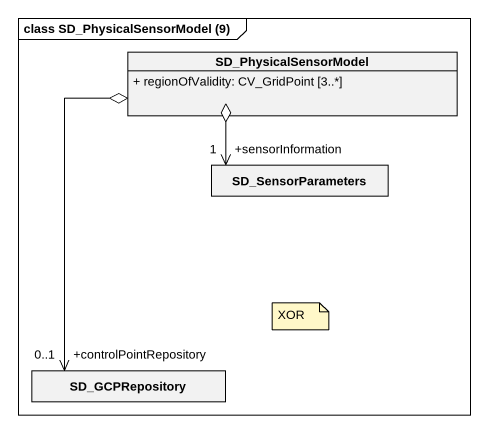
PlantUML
@startuml
mainframe class SD_PhysicalSensorModel (9)
hide circle
hide empty members
skinparam classAttributeIconSize 0
class SD_PhysicalSensorModel {
  + regionOfValidity: CV_GridPoint [3..*]
}
class SD_SensorParameters
class SD_GCPRepository
SD_SensorParameters "+sensorInformation\n1" <-up-o SD_PhysicalSensorModel
SD_GCPRepository "+controlPointRepository\n0..1" <-up-o SD_PhysicalSensorModel
note as N1
  XOR
end note
@enduml
